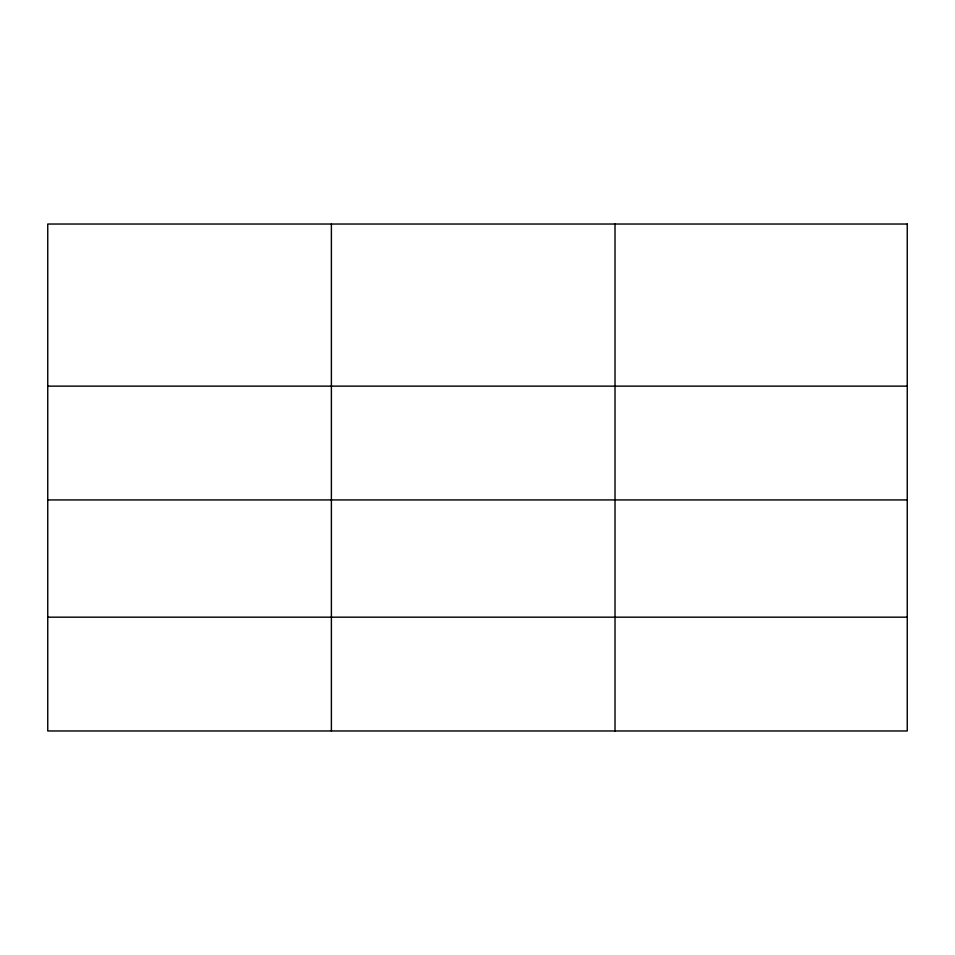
<?xml version="1.0" encoding="UTF-8"?>
<svg xmlns="http://www.w3.org/2000/svg" width="955" height="955" viewBox="0 0 955 955"><rect width="100%" height="100%" fill="white"/><g stroke="black" fill="none" stroke-linecap="round" stroke-linejoin="round"><path stroke-width="1.43" d="M47.75 386.142L907.25 386.142M47.75 499.931L907.25 499.931M47.75 617.181L907.25 617.181M615.02 224.031L615.02 730.969M331.385 224.031L331.385 730.969M907.25 224.031L47.75 224.031L47.75 730.969L907.25 730.969L907.25 224.031"/></g></svg>
